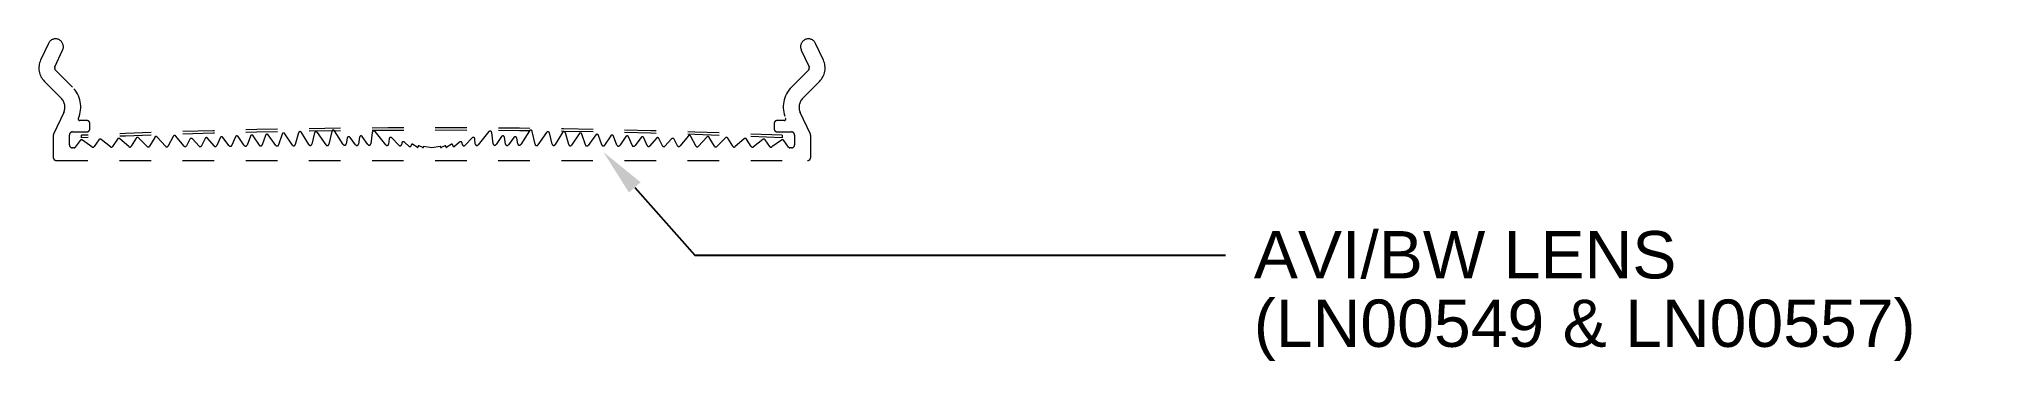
# Model space of a CAD drawing. Extents: x -1.25 to 4.91, y -0.64 to 0.39.
import ezdxf
from ezdxf import colors
from ezdxf.entities.mleader import LeaderData, LeaderLine
from ezdxf.math import Vec2, Vec3

# ---------------------------------------------------------------- set-up
doc = ezdxf.new("R2010")
doc.units = 0
doc.header["$LTSCALE"] = 0.5
doc.header["$MEASUREMENT"] = 0
doc.linetypes.add('HIDDEN2', pattern=[0.1875, 0.125, -0.0625])
doc.layers.add('CUST DWG', color=60, linetype='CONTINUOUS', lineweight=20)
doc.layers.add('Lens', color=2, linetype='HIDDEN2', lineweight=13)
doc.layers.add('FAB DWG', color=221, linetype='CONTINUOUS')
doc.styles.get("Standard").update_dxf_attribs({"font": 'arial.ttf'})

msp = doc.modelspace()

# ---------------------------------------------------------------- linework, layer by layer
at = {"layer": 'Lens', "transparency": 16777216}
msp.add_lwpolyline([(1.1991, 0.0831), (1.1668, 0.1522, -0.315299), (1.1748, 0.1974), (1.228, 0.2506, 0.315299), (1.24, 0.3184), (1.2155, 0.371, 1), (1.1702, 0.3498), (1.1947, 0.2973, -0.315299), (1.1927, 0.286), (1.1394, 0.2328, 0.307128), (1.1204, 0.1335, -0.538967), (1.1158, 0.1266), (1.094, 0.1266, 0.414214), (1.084, 0.1166), (1.084, 0.1006, 0.414214), (1.094, 0.0906), (1.139, 0.0906, -0.414214), (1.149, 0.0806), (1.149, 0.05, -0.414214), (1.139, 0.04), (1.1341, 0.04, -0.239463), (1.1301, 0.0421), (1.1144, 0.0635, 0.411869), (1.1075, 0.0646), (1.0773, 0.043, -0.419204), (1.0703, 0.0442), (1.0554, 0.0657, 0.434506), (1.0482, 0.0667), (1.0191, 0.0434, -0.442237), (1.0118, 0.0446), (0.9964, 0.068, 0.458181), (0.9889, 0.069), (0.9608, 0.044, -0.466325), (0.9532, 0.0451), (0.9375, 0.0706, 0.482775), (0.9297, 0.0715), (0.9026, 0.0446, -0.491338), (0.8947, 0.0456), (0.8786, 0.0734, 0.508099), (0.8706, 0.0743), (0.8443, 0.0452, -0.517174), (0.8362, 0.0462), (0.8198, 0.0765, 0.534088), (0.8115, 0.0773), (0.786, 0.046, -0.543639), (0.7777, 0.0469), (0.7674, 0.0673, 0.525185), (0.7592, 0.0685), (0.7382, 0.0455, -0.533159), (0.73, 0.0467), (0.7192, 0.0696, 0.547535), (0.7109, 0.0706), (0.6904, 0.0462, -0.555891), (0.682, 0.0474), (0.6711, 0.072, 0.570145), (0.6626, 0.073), (0.6426, 0.0469, -0.578829), (0.634, 0.0481), (0.623, 0.0747, 0.592782), (0.6143, 0.0756), (0.5948, 0.0477, -0.601857), (0.586, 0.0488), (0.5751, 0.0776, 0.615352), (0.5662, 0.0785), (0.5469, 0.0486, -0.624822), (0.538, 0.0497), (0.5276, 0.0796, 0.603858), (0.5188, 0.0809), (0.4947, 0.048, -0.614295), (0.4859, 0.0494), (0.4751, 0.0835, 0.629237), (0.4662, 0.0847), (0.4423, 0.049, -0.640163), (0.4334, 0.0504), (0.4229, 0.0878, 0.654321), (0.4138, 0.089), (0.39, 0.0502, -0.665697), (0.3809, 0.0516), (0.3721, 0.0872, 0.643793), (0.3631, 0.0889), (0.3355, 0.0494, -0.655744), (0.3265, 0.0513), (0.3178, 0.0923, 0.670276), (0.3087, 0.094), (0.281, 0.0508, -0.682698), (0.2719, 0.0526), (0.2686, 0.0712, 0.657175), (0.2596, 0.0733), (0.242, 0.0496, -0.66605), (0.233, 0.0518), (0.2297, 0.0737, 0.6764), (0.2207, 0.0758), (0.2029, 0.0506, -0.685497), (0.1939, 0.0528), (0.1893, 0.0888, 0.658645), (0.1805, 0.0914), (0.1462, 0.0495, -0.671773), (0.1373, 0.0522), (0.1359, 0.0687, 0.643472), (0.1273, 0.0718), (0.1046, 0.0482, -0.652962), (0.096, 0.0514), (0.0958, 0.0548, 0.619121), (0.0876, 0.0582), (0.0718, 0.0447, -0.62591), (0.066, 0.0472), (0.066, 0.0484, 0.587138), (0.0605, 0.0511), (0.0471, 0.042, -0.591978), (0.044, 0.0436), (0.0439, 0.045, 0.548931), (0.041, 0.0467), (0.029, 0.0407, -0.552382), (0.0276, 0.0416), (0.0276, 0.043, 0.453211), (0.0264, 0.044), (0, 0.04), (-0.0264, 0.044, 0.453211), (-0.0276, 0.043), (-0.0276, 0.0416, -0.552382), (-0.029, 0.0407), (-0.041, 0.0467, 0.548931), (-0.0439, 0.045), (-0.044, 0.0436, -0.591978), (-0.0471, 0.042), (-0.0605, 0.0511, 0.587138), (-0.066, 0.0484), (-0.066, 0.0472, -0.62591), (-0.0718, 0.0447), (-0.0876, 0.0582, 0.619121), (-0.0958, 0.0548), (-0.096, 0.0514, -0.652962), (-0.1046, 0.0482), (-0.1273, 0.0718, 0.643472), (-0.1359, 0.0687), (-0.1373, 0.0522, -0.671773), (-0.1462, 0.0495), (-0.1805, 0.0914, 0.658645), (-0.1893, 0.0888), (-0.1939, 0.0528, -0.685497), (-0.2029, 0.0506), (-0.2207, 0.0758, 0.6764), (-0.2297, 0.0737), (-0.233, 0.0518, -0.66605), (-0.242, 0.0496), (-0.2596, 0.0733, 0.657175), (-0.2686, 0.0712), (-0.2719, 0.0526, -0.682698), (-0.281, 0.0508), (-0.3087, 0.094, 0.670276), (-0.3178, 0.0923), (-0.3265, 0.0513, -0.655744), (-0.3355, 0.0494), (-0.3631, 0.0889, 0.643793), (-0.3721, 0.0872), (-0.3809, 0.0516, -0.665697), (-0.39, 0.0502), (-0.4138, 0.089, 0.654321), (-0.4229, 0.0878), (-0.4334, 0.0504, -0.640163), (-0.4423, 0.049), (-0.4662, 0.0847, 0.629237), (-0.4751, 0.0835), (-0.4859, 0.0494, -0.614295), (-0.4947, 0.048), (-0.5188, 0.0809, 0.603858), (-0.5276, 0.0796), (-0.538, 0.0497, -0.624822), (-0.5469, 0.0486), (-0.5662, 0.0785, 0.615352), (-0.5751, 0.0776), (-0.586, 0.0488, -0.601857), (-0.5948, 0.0477), (-0.6143, 0.0756, 0.592782), (-0.623, 0.0747), (-0.634, 0.0481, -0.578829), (-0.6426, 0.0469), (-0.6626, 0.073, 0.570145), (-0.6711, 0.072), (-0.682, 0.0474, -0.555891), (-0.6904, 0.0462), (-0.7109, 0.0706, 0.547535), (-0.7192, 0.0696), (-0.73, 0.0467, -0.533159), (-0.7382, 0.0455), (-0.7592, 0.0685, 0.525185), (-0.7674, 0.0673), (-0.7777, 0.0469, -0.543639), (-0.786, 0.046), (-0.8115, 0.0773, 0.534088), (-0.8198, 0.0765), (-0.8362, 0.0462, -0.517174), (-0.8443, 0.0452), (-0.8706, 0.0743, 0.508099), (-0.8786, 0.0734), (-0.8947, 0.0456, -0.491338), (-0.9026, 0.0446), (-0.9297, 0.0715, 0.482775), (-0.9375, 0.0706), (-0.9532, 0.0451, -0.466325), (-0.9608, 0.044), (-0.9889, 0.069, 0.458181), (-0.9964, 0.068), (-1.0118, 0.0446, -0.442237), (-1.0191, 0.0434), (-1.0482, 0.0667, 0.434506), (-1.0554, 0.0657), (-1.0703, 0.0442, -0.419204), (-1.0773, 0.043), (-1.1075, 0.0646, 0.411869), (-1.1144, 0.0635), (-1.1301, 0.0421, -0.239463), (-1.1341, 0.04), (-1.139, 0.04, -0.414214), (-1.149, 0.05), (-1.149, 0.0806, -0.414214), (-1.139, 0.0906), (-1.094, 0.0906, 0.414214), (-1.084, 0.1006), (-1.084, 0.1166, 0.414214), (-1.094, 0.1266), (-1.1158, 0.1266, -0.538967), (-1.1204, 0.1335, 0.307128), (-1.1394, 0.2328), (-1.1927, 0.286, -0.315299), (-1.1947, 0.2973), (-1.1702, 0.3498, 1), (-1.2155, 0.371), (-1.24, 0.3184, 0.315299), (-1.228, 0.2506), (-1.1748, 0.1974, -0.315299), (-1.1668, 0.1522), (-1.1991, 0.0831, 0.109518), (-1.2, 0.0789), (-1.2, 0.01, 0.414214), (-1.19, 0), (1.19, 0, 0.414214), (1.2, 0.01), (1.2, 0.0789, 0.109518)], format="xyb", close=True, dxfattribs=at)
at = {"layer": 'Lens', "ltscale": 0.5, "transparency": 16777216}
for points in [[(-1.11, 0.0718), (-1.11, 0.0798)], [(1.11, 0.0798), (1.11, 0.0718)]]:
    msp.add_lwpolyline(points, dxfattribs=at)
for centre in [(0, -25.812), (0, -25.82)]:
    msp.add_arc(centre, 25.9157, 87.54518, 92.45482, dxfattribs=at)

# ---------------------------------------------------------------- texts
at = {"layer": 'FAB DWG', "transparency": 16777216, "insert": (2.604, -0.4405), "char_height": 0.15, "width": 2.307685, "attachment_point": 1}
msp.add_mtext('(LN00549 & LN00557)', dxfattribs=at)

# ---------------------------------------------------------------- leaders
at = {"layer": 'CUST DWG', "transparency": 16777216}
ml = msp.add_multileader_mtext('Standard', dxfattribs=at)
ml.set_content('AVI/BW LENS', color=256)
ml.set_leader_properties()
ml.build(insert=Vec2(0, 0))
ml.multileader.update_dxf_attribs({"text_right_attachment_type": 6, "dogleg_length": 0.36, "arrow_head_size": 0.15})
ctx = ml.context
ctx.base_point, ctx.char_height, ctx.arrow_head_size, ctx.landing_gap_size, ctx.plane_origin = Vec3(2.514, -0.2997), 0.15, 0.15, 0.09, Vec3(0.5424, 0.06)
ctx.right_attachment = 6
notes = []
notes.append((ctx, [(0, (1, 1, 0), (0.8328, -0.2997), (1, 0), 1.6812, [(0, [(0.543, 0.027)], 0, [])])]))
ctx.mtext.insert, ctx.mtext.width, ctx.mtext.defined_height, ctx.mtext.flow_direction = Vec3(2.604, -0.2235), 2.307685, 0.426, 5
for ctx, leaders in notes:
    for number, flags, end, landing, length, lines in leaders:
        leader = LeaderData()
        leader.index, (leader.has_last_leader_line, leader.has_dogleg_vector, leader.attachment_direction) = number, flags
        leader.last_leader_point, leader.dogleg_vector, leader.dogleg_length = Vec3(end), Vec3(landing), length
        for number, points, colour, breaks in lines:
            line = LeaderLine()
            line.index, line.vertices, line.color, line.breaks = number, Vec3.list(points), colors.encode_raw_color(colour), breaks
            leader.lines.append(line)
        ctx.leaders.append(leader)

doc.saveas('drawing.dxf')
